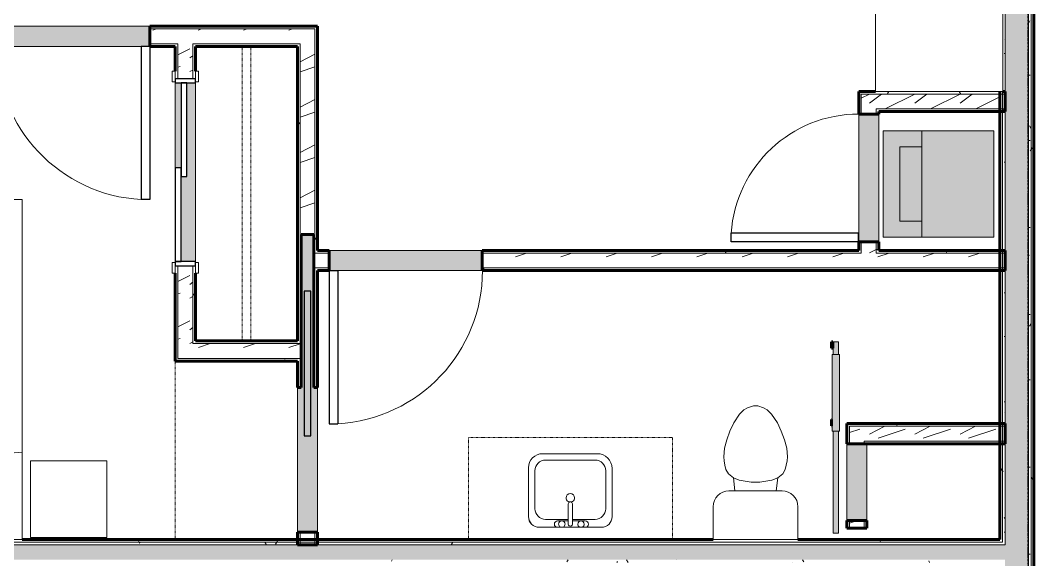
# Model space of a CAD drawing. Header units: inches. Extents: x -4169 to -1846, y 9706 to 12377.
# Drawn here: x -3718.4 to -3479.9, y 11124.4 to 11251.4 of the extents above; entities that cross this region are included whole.
import ezdxf

# ---------------------------------------------------------------- set-up
doc = ezdxf.new("R2010")
doc.units = ezdxf.units.IN
doc.header["$MEASUREMENT"] = 0
doc.linetypes.add('Dash', pattern=[0.25, 0.125, -0.125])
doc.linetypes.add('Grid Line 1_2_', pattern=[0.875, 0.5, -0.125, 0.125, -0.125])
for name, color, linetype, lineweight in [('0-1', 7, 'Continuous', 5), ('0-2', 7, 'Continuous', 18), ('A-DOOR-1', 250, 'Continuous', 9), ('A-DOOR-2', 90, 'Continuous', 30), ('A-DOOR-3', 135, 'Continuous', 18), ('A-DOOR-4', 7, 'Continuous', 18), ('A-DOOR-5', 50, 'Continuous', 60), ('A-DOOR-FRAM-1', 90, 'Continuous', 30), ('A-WALL', 113, 'Continuous', 18), ('A-WALL-1', 8, 'Continuous', 5), ('A-WALL-3', 50, 'Continuous', 60), ('A-WALL-4', 7, 'Continuous', 18), ('A-WALL-PATT-1', 250, 'Continuous', 9), ('A-WALL-PATT-2', 253, 'Continuous', 9), ('A-WALL-PATT-4', 111, 'Continuous', 9), ('I-FURN-1', 250, 'Continuous', 9), ('I-FURN-HDLN-1', 250, 'Dash', 9), ('I-WALL-3', 2, 'Continuous', 60), ('P-SANR-FIXT-2', 250, 'Continuous', 9), ('P-SANR-FIXT-3', 55, 'Continuous', 9), ('Q-CASE-HDLN-1', 250, 'Dash', 9), ('Q-SPCQ-1', 250, 'Continuous', 9), ('S-GRID-1', 1, 'Grid Line 1_2_', 9)]:
    doc.layers.add(name, color=color, linetype=linetype, lineweight=lineweight)
pattern_1 = [(0, (0, 0), (20.48, 5.12), [0.845, -14.515, 0.845, -14.515, -81.92]), (0, (0, 0), (20.48, 5.12), [-30.72, 0.845, -29.875, 0.845, -14.515, -35.84]), (0, (0, 0), (20.48, 5.12), [-76.8, 0.845, -9.395, 0.845, -24.755]), (120, (7.68, 2.56), (-14.67405, 15.1762003), [0.845, -14.515, 0.845, -14.515, -81.92]), (120, (7.68, 2.56), (-14.67405, 15.1762003), [-30.72, 0.845, -29.875, 0.845, -14.515, -35.84]), (120, (7.68, 2.56), (-14.67405, 15.1762003), [-76.8, 0.845, -9.395, 0.845, -24.755]), (240, (10.24, 12.8), (-5.80595, -20.2962003), [0.845, -14.515, 0.845, -14.515, -81.92]), (240, (10.24, 12.8), (-5.80595, -20.2962003), [-30.72, 0.845, -29.875, 0.845, -14.515, -35.84]), (240, (10.24, 12.8), (-5.80595, -20.2962003), [-76.8, 0.845, -9.395, 0.845, -24.755])]
pattern_2 = [(216.87, (4.265, 10.662), (31.9871619, 21.32545714), [5.331, -47.981]), (206.565, (10.662, 7.464), (-10.662476, -10.6620098), [11.921, -11.921]), (198.435, (10.662, 2.132), (-21.32449365, -10.6625869), [6.744, -26.974])]
pattern_3 = [(161.57, (0.32, 0.32), (-2.560496185, -0.000537386), [0, -18.214, 2.022, 0]), (18.43, (-0.32, 0.32), (-2.560496185, 0.000537386), [0, -18.214, 2.022, 0]), (108.43, (0.32, 0.32), (1.27922091, -6.400876726), [6.07, -14.166]), (71.57, (-0.32, 0.32), (1.27922091, 6.400876726), [6.07, -14.166])]

# ---------------------------------------------------------------- blocks, each defined once
blk = doc.blocks.new('Single-Flush - 36_ x 84_-1372824-ENLARGED RCP - 2ND FLOOR PLAN')
at = {"layer": 'A-DOOR-1'}
blk.add_arc((18, -2.37), 36.07, 180, 266.8211, dxfattribs=at)
at = {"layer": 'A-DOOR-2'}
for p, q in [((16, -2.37), (16, -38.39)), ((18, -2.37), (16, -2.37)), ((18, -2.37), (18, -38.39)), ((18, -38.39), (16, -38.39))]:
    blk.add_line(p, q, dxfattribs=at)
blk = doc.blocks.new('Single-Flush - 36_ x 84_-1372839-ENLARGED RCP - 2ND FLOOR PLAN')
at = {"layer": 'A-DOOR-1'}
blk.add_arc((18, 2.37), 36.07, 93.1789, 180, dxfattribs=at)
at = {"layer": 'A-DOOR-2'}
for p, q in [((16, 2.37), (16, 38.39)), ((18, 38.39), (16, 38.39)), ((18, 2.37), (18, 38.39)), ((18, 2.37), (16, 2.37))]:
    blk.add_line(p, q, dxfattribs=at)
blk = doc.blocks.new('FOLDING_SLIDING CLOSET - 42_ x 80_-1372832-ENLARGED RCP - 2ND FLOOR PLAN')
at = {"layer": 'A-DOOR-1'}
for p, q in [((-21.25, 3), (-23.75, 3)), ((-23.75, 3), (-23.75, 2.25)), ((-21.25, 2.25), (-21.25, 3)), ((23.75, 3), (21.25, 3)), ((21.25, 3), (21.25, 2.25)), ((23.75, 2.25), (23.75, 3)), ((-23.75, 2.25), (-21.25, 2.25)), ((21.25, 2.25), (23.75, 2.25)), ((-21.25, -2.5), (-23.75, -2.5)), ((-23.75, -2.5), (-23.75, -3.25)), ((-23.75, -3.25), (-21.25, -3.25)), ((-21.25, -3.25), (-21.25, -2.5)), ((23.75, -2.5), (21.25, -2.5)), ((21.25, -2.5), (21.25, -3.25)), ((21.25, -3.25), (23.75, -3.25)), ((23.75, -3.25), (23.75, -2.5))]:
    blk.add_line(p, q, dxfattribs=at)
at = {"layer": 'A-DOOR-2'}
for p, q in [((1, 2.25), (-21, 2.25)), ((-21, 2.25), (-21, 0.88)), ((-21, 0.88), (1, 0.88)), ((21, 0.88), (-1, 0.88)), ((-1, 0.88), (-1, -0.5)), ((1, 0.88), (1, 2.25)), ((21, -0.5), (21, 0.88)), ((-1, -0.5), (21, -0.5))]:
    blk.add_line(p, q, dxfattribs=at)
at = {"layer": 'A-DOOR-FRAM-1'}
for p, q in [((-21, 2.25), (-22, 2.25)), ((-22, 2.25), (-22, -2.5)), ((-21, -2.5), (-21, 2.25)), ((21, 2.25), (21, -2.5)), ((22, 2.25), (21, 2.25)), ((22, -2.5), (22, 2.25)), ((-22, -2.5), (-21, -2.5)), ((21, -2.5), (22, -2.5))]:
    blk.add_line(p, q, dxfattribs=at)
blk = doc.blocks.new('Bed-Standard - King 78_ x 80_-1242963-ENLARGED RCP - 2ND FLOOR PLAN')
at = {"layer": 'I-FURN-1'}
for p, q in [((49.69, 38.2), (-28.31, 38.2)), ((-28.31, 38.2), (-28.31, -41.8)), ((49.69, -41.8), (49.69, 38.2)), ((-25.31, 36.2), (-25.31, 24.2)), ((-25.31, 36.2), (46.69, 36.2)), ((46.69, 36.2), (46.69, 24.2)), ((49.69, 24.2), (-28.31, 17.63)), ((-25.31, 24.2), (46.69, 24.2)), ((-28.31, -41.8), (49.69, -41.8))]:
    blk.add_line(p, q, dxfattribs=at)
at = {"layer": 'I-FURN-HDLN-1'}
for p, q in [((-64.31, 38.2), (-64.31, -77.8)), ((73.69, -77.8), (73.69, 38.2)), ((-64.31, -77.8), (73.69, -77.8))]:
    blk.add_line(p, q, dxfattribs=at)
blk = doc.blocks.new('Table-Night Stand - 18_ x 18_ x 24_-1352623-ENLARGED RCP - 2ND FLOOR PLAN')
at = {"layer": 'I-FURN-1'}
for p, q in [((18.15, 18), (0.15, 18)), ((0.15, 18), (0.15, 0)), ((18.15, 0), (18.15, 18)), ((0.15, 0), (18.15, 0))]:
    blk.add_line(p, q, dxfattribs=at)
blk = doc.blocks.new('Stacked Washer and Dryer - 26_x25_ - Private-1372850-ENLARGED RCP - 2ND FLOOR PLAN')
at = {"layer": 'P-SANR-FIXT-3'}
blk.add_hatch(color=256, dxfattribs=at).paths.add_polyline_path([(26, 12.5), (0, 12.5), (0, -12.5), (26, -12.5), (26, 2.42)], flags=0)
at = {"layer": 'P-SANR-FIXT-2'}
for p, q in [((26, 12.5), (0, 12.5)), ((0, -12.5), (0, 12.5)), ((16.91, -12.5), (16.91, 12.5)), ((26, 12.5), (26, -12.5)), ((22.09, 8.75), (16.91, 8.75)), ((22.09, -8.75), (22.09, 8.75)), ((16.91, -8.75), (22.09, -8.75)), ((0, -12.5), (26, -12.5))]:
    blk.add_line(p, q, dxfattribs=at)
blk = doc.blocks.new('OD_CW_Closet - OD_CW_Closet-1912361-ENLARGED RCP - 2ND FLOOR PLAN')
at = {"layer": 'Q-CASE-HDLN-1'}
for p, q in [((0.74, 13), (69.99, 13)), ((0.74, 11), (69.99, 11)), ((9.32, 0), (51.32, 0))]:
    blk.add_line(p, q, dxfattribs=at)
blk = doc.blocks.new('Pocket_Door_2385 - 34_ x 80_-1722045-ENLARGED RCP - 2ND FLOOR PLAN')
at = {"layer": 'A-DOOR-2'}
for p, q in [((-39.67, 0.75), (-39.67, -0.75)), ((-5.67, 0.75), (-39.67, 0.75)), ((-5.67, -0.75), (-5.67, 0.75)), ((-39.67, -0.75), (-5.67, -0.75))]:
    blk.add_line(p, q, dxfattribs=at)
blk = doc.blocks.new('Single-Flush - 30_ x 80_ - MAGIC PAK DOOR-1421383-ENLARGED RCP - 2ND FLOOR PLAN')
at = {"layer": 'A-DOOR-1'}
blk.add_arc((15, -2.375), 30.067, 180, 266.18593, dxfattribs=at)
at = {"layer": 'A-DOOR-2'}
for p, q in [((13, -2.375), (13, -32.375)), ((15, -2.375), (13, -2.375)), ((15, -2.375), (15, -32.375)), ((15, -32.375), (13, -32.375))]:
    blk.add_line(p, q, dxfattribs=at)
blk = doc.blocks.new('M_Sink Vanity-Square - 500 x 440mm-1352614-ENLARGED RCP - 2ND FLOOR PLAN')
at = {"layer": 'P-SANR-FIXT-2'}
for p, q in [((7.96, 7.09), (-6.72, 7.09)), ((7.96, 7.09), (-6.72, 7.09)), ((0.12, 5.22), (-5.22, 5.22)), ((3.62, 7.09), (-2.88, 7.09)), ((-2.88, 5.59), (0.12, 5.59)), ((0.12, 6.33), (0.12, 1.59)), ((1.12, 6.33), (1.12, 1.59)), ((1.12, 5.59), (3.62, 5.59)), ((6.46, 5.22), (1.12, 5.22)), ((-9.22, 4.59), (-9.22, -6.73)), ((-9.22, 4.59), (-9.22, -6.73)), ((-7.72, 2.72), (-7.72, -6.23)), ((8.96, -6.23), (8.96, 2.72)), ((10.46, -6.91), (10.46, 4.59)), ((10.46, -6.91), (10.46, 4.59)), ((-5.22, -8.73), (6.46, -8.73)), ((-5.72, -10.23), (7.14, -10.23)), ((-5.72, -10.23), (7.14, -10.23))]:
    blk.add_line(p, q, dxfattribs=at)
for centre, radius, start, end in [((-6.72, 4.59), 2.5, 90, 180), ((-6.72, 4.59), 2.5, 90, 180), ((-5.22, 2.72), 2.5, 90, 180), ((-2.88, 6.34), 0.75, 90, 270), ((-1.88, 6.34), 0.75, 360, 180), ((-1.88, 6.34), 0.75, 180, 0), ((0.62, 6.33), 0.5, 360, 180), ((2.62, 6.34), 0.75, 360, 180), ((2.62, 6.34), 0.75, 180, 360), ((3.62, 6.34), 0.75, 270, 90), ((6.46, 2.72), 2.5, 0, 90), ((7.96, 4.59), 2.5, 0, 90), ((7.96, 4.59), 2.5, 360, 90), ((0.62, 0.13), 1, 360, 180), ((0.62, 0.13), 1, 180, 0), ((0.62, 1.59), 0.5, 180, 0), ((-5.72, -6.73), 3.5, 180, 270), ((-5.72, -6.73), 3.5, 180, 270), ((-5.22, -6.23), 2.5, 180, 270), ((6.46, -6.23), 2.5, 270, 0), ((7.14, -6.91), 3.32, 270, 360), ((7.14, -6.91), 3.32, 270, 0)]:
    blk.add_arc(centre, radius, start, end, dxfattribs=at)
blk = doc.blocks.new('Toilet-Domestic-3D - Toilet-Domestic-3D-1372870-ENLARGED RCP - 2ND FLOOR PLAN')
at = {"layer": 'P-SANR-FIXT-2'}
for p, q in [((-1.87, 11.5), (-0.5, 12)), ((-0.5, 12), (0.5, 12)), ((0.5, 12), (1.87, 11.5)), ((-5.13, 8), (-3.74, 10)), ((-3.74, 10), (-2.74, 11)), ((-2.74, 11), (-1.87, 11.5)), ((1.87, 11.5), (2.74, 11)), ((2.74, 11), (3.74, 10)), ((3.74, 10), (5.13, 8)), ((-6.06, 6), (-5.13, 8)), ((5.13, 8), (6.06, 6)), ((-6.79, 4), (-6.06, 6)), ((6.06, 6), (6.79, 4)), ((-7.33, 1.99), (-6.79, 4)), ((6.79, 4), (7.33, 1.99)), ((-7.5, 0), (-7.33, 1.99)), ((7.33, 1.99), (7.5, 0)), ((-7.41, -1), (-7.5, 0)), ((-7.24, -2), (-7.41, -1)), ((-6.97, -3), (-7.24, -2)), ((7.24, -2), (6.97, -3)), ((7.41, -1), (7.24, -2)), ((7.5, 0), (7.41, -1)), ((-6.4, -4), (-6.97, -3)), ((-5.21, -5), (-6.4, -4)), ((6.4, -4), (5.21, -5)), ((6.97, -3), (6.4, -4)), ((-3.84, -5.5), (-5.21, -5)), ((-4.86, -8.02), (-5.21, -5)), ((-1, -6), (-3.84, -5.5)), ((1, -6), (-1, -6)), ((3.84, -5.5), (1, -6)), ((5.21, -5), (3.84, -5.5)), ((4.86, -8.02), (5.21, -5)), ((6.25, -8.02), (-6.25, -8.02)), ((-9.98, -11.75), (-9.98, -19.48)), ((9.98, -19.48), (9.98, -11.75)), ((-9.98, -19.48), (9.98, -19.48))]:
    blk.add_line(p, q, dxfattribs=at)
for centre, start, end in [((-6.25, -11.75), 90, 180), ((6.25, -11.75), 0, 90)]:
    blk.add_arc(centre, 3.73, start, end, dxfattribs=at)
blk = doc.blocks.new('OD_CW_Countertop - OD_CW_Countertop-V5-ENLARGED RCP - 2ND FLOOR PLAN')
at = {"layer": 'Q-CASE-HDLN-1'}
for p, q in [((0.74, -24), (0.74, 0)), ((0.74, 0), (48.74, 0)), ((48.74, 0), (48.74, -24))]:
    blk.add_line(p, q, dxfattribs=at)
blk = doc.blocks.new('Interior_barn_door_18732 - Interior_barn_door_18732 18_-2491359-ENLARGED RCP - 2ND FLOOR PLAN')
at = {"layer": 'A-DOOR-3'}
h = blk.add_hatch(color=256, dxfattribs=at)
h.paths.add_polyline_path([(12, -4.32), (-12, -4.34), (-12, -4.95), (12, -4.95), (12, -4.34)], flags=0)
h.paths.add_polyline_path([(-33, -4.32), (-33, -4.95), (-30, -4.95), (-30, -4.32)], flags=0)
for points in [[(-30, -4.07), (-30, -5.82), (-12, -5.82), (-12, -4.07), (-28.85, -4.07)], [(-33, -5.67), (-33, -6), (-31.5, -6), (-31.5, -5.67)], [(-14.73, -5.82), (-14.73, -6), (-13.23, -6), (-13.23, -5.82)]]:
    blk.add_hatch(color=256, dxfattribs=at).paths.add_polyline_path(points, flags=0)
h = blk.add_hatch(color=256, dxfattribs=at)
h.paths.add_polyline_path([(7.02, -4.95), (-12, -4.95), (-12, -5.57), (12, -5.55), (12, -4.95), (9, -4.95)], flags=0)
h.paths.add_polyline_path([(-33, -4.95), (-33, -5.57), (-30, -5.55), (-30, -4.95)], flags=0)
at = {"layer": 'A-DOOR-4'}
for p, q in [((-33, -4.32), (-30, -4.32)), ((-33, -4.32), (-33, -4.95)), ((-30, -5.82), (-30, -4.07)), ((-30, -4.07), (-12, -4.07)), ((-12, -4.07), (-12, -5.82)), ((-12, -4.32), (12, -4.32)), ((12, -4.95), (12, -4.32)), ((-33, -4.95), (-33, -5.57)), ((-30, -5.57), (-33, -5.57)), ((-12, -5.82), (-30, -5.82)), ((12, -5.57), (-12, -5.57)), ((12, -5.57), (12, -4.95))]:
    blk.add_line(p, q, dxfattribs=at)
at = {"layer": 'A-DOOR-5'}
for p, q in [((-33, -6), (-33, -5.67)), ((-33, -5.67), (-31.5, -5.67)), ((-31.5, -6), (-33, -6)), ((-31.5, -5.67), (-31.5, -6)), ((-14.73, -6), (-14.73, -5.82)), ((-13.23, -6), (-14.73, -6)), ((-13.23, -5.82), (-13.23, -6))]:
    blk.add_line(p, q, dxfattribs=at)
blk = doc.blocks.new('Refrigerator_-_Side-by-Side_6047 - 36_ X 30_-345559-ENLARGED RCP - 2ND FLOOR PLAN')
at = {"layer": 'Q-SPCQ-1'}
for p, q in [((17.87, 14.42), (-17.88, 14.42)), ((-17.88, 14.42), (-17.88, -15.58)), ((17.87, -15.58), (17.87, 14.42)), ((-17.88, -15.58), (17.87, -15.58))]:
    blk.add_line(p, q, dxfattribs=at)
blk = doc.blocks.new('CTR - 1st Phase - Unit Layouts_rvt-1-ENLARGED RCP - 2ND FLOOR PLAN')
at = {"layer": 'A-WALL-1'}
for points in [[(-3689.52, 11245.19), (-3687.96, 11245.19), (-3687.96, 11249.94), (-3723.96, 11249.94), (-3723.96, 11245.19), (-3692.83, 11245.19)], [(-3516.37, 11199.23), (-3516.37, 11229.23), (-3521.12, 11229.23), (-3521.12, 11199.23), (-3517, 11199.23)], [(-3648.46, 11130.94), (-3648.46, 11164.94), (-3649.34, 11164.94), (-3649.34, 11200.94), (-3652.34, 11200.94), (-3652.34, 11164.94), (-3653.21, 11164.94), (-3653.21, 11130.94), (-3649.09, 11130.94)], [(-3643.42, 11192.45), (-3609.72, 11192.45), (-3609.72, 11197.2), (-3645.72, 11197.2), (-3645.72, 11192.45)], [(-3519.8, 11133.7), (-3519.17, 11133.7), (-3519.17, 11151.7), (-3523.92, 11151.7), (-3523.92, 11133.7), (-3520.28, 11133.7)]]:
    blk.add_hatch(color=256, dxfattribs=at).paths.add_polyline_path(points, flags=0)
h = blk.add_hatch(color=256, dxfattribs=at)
h.paths.add_polyline_path([(-3680.59, 11194.61), (-3677.21, 11194.61), (-3677.21, 11236.61), (-3679.21, 11236.61), (-3679.21, 11214.61), (-3680.59, 11214.61), (-3680.59, 11201.53)], flags=0)
h.paths.add_polyline_path([(-3681.96, 11216.61), (-3680.59, 11216.61), (-3680.59, 11236.61), (-3681.96, 11236.61), (-3681.96, 11232.98)], flags=0)
at = {"layer": 'A-WALL-PATT-1'}
h = blk.add_hatch(dxfattribs=at)
h.set_pattern_fill('FP_1', color=256, style=0, pattern_type=2)
h.set_pattern_definition(pattern_1)
h.paths.add_polyline_path([(-3767.67, 11249.31), (-3723.96, 11249.31), (-3723.96, 11249.94), (-3852.47, 11249.94), (-3852.47, 11249.31), (-3801.84, 11249.31)], flags=0)
h.paths.add_polyline_path([(-3687.96, 11249.31), (-3648.46, 11249.31), (-3648.46, 11249.94), (-3687.96, 11249.94)], flags=0)
h = blk.add_hatch(dxfattribs=at)
h.set_pattern_fill('FP_1', color=256, style=0, pattern_type=2)
h.set_pattern_definition(pattern_1)
h.paths.add_polyline_path([(-3649.09, 11129.19), (-3648.46, 11129.19), (-3648.46, 11130.94), (-3649.09, 11130.94)], flags=0)
h.paths.add_polyline_path([(-3648.46, 11164.94), (-3648.46, 11193.08), (-3649.09, 11193.08), (-3649.09, 11164.94)], flags=0)
h.paths.add_polyline_path([(-3648.46, 11196.58), (-3648.46, 11249.31), (-3649.09, 11249.31), (-3649.09, 11196.58)], flags=0)
h = blk.add_hatch(dxfattribs=at)
h.set_pattern_fill('FP_1', color=256, style=0, pattern_type=2)
h.set_pattern_definition(pattern_1)
h.paths.add_polyline_path([(-3834.46, 11245.19), (-3723.96, 11245.19), (-3723.96, 11245.81), (-3852.47, 11245.81), (-3852.47, 11245.19), (-3835.61, 11245.19)], flags=0)
h.paths.add_polyline_path([(-3687.96, 11245.19), (-3681.34, 11245.19), (-3681.34, 11245.81), (-3687.96, 11245.81)], flags=0)
h.paths.add_polyline_path([(-3677.84, 11245.19), (-3652.59, 11245.19), (-3652.59, 11245.81), (-3677.84, 11245.81)], flags=0)
h = blk.add_hatch(dxfattribs=at)
h.set_pattern_fill('FP_1', color=256, style=0, pattern_type=2)
h.set_pattern_definition(pattern_1)
h.paths.add_polyline_path([(-3677.84, 11175.31), (-3677.21, 11175.31), (-3677.21, 11193.61), (-3677.84, 11193.61), (-3677.84, 11175.94)], flags=0)
h.paths.add_polyline_path([(-3677.21, 11237.61), (-3677.21, 11245.19), (-3677.84, 11245.19), (-3677.84, 11237.61)], flags=0)
h = blk.add_hatch(dxfattribs=at)
h.set_pattern_fill('FP_1', color=256, style=0, pattern_type=2)
h.set_pattern_definition(pattern_1)
h.paths.add_polyline_path([(-3652.95, 11129.19), (-3652.59, 11129.19), (-3652.59, 11130.94), (-3653.21, 11130.94), (-3653.21, 11129.19)], flags=0)
h.paths.add_polyline_path([(-3653.21, 11164.94), (-3652.59, 11164.94), (-3652.59, 11171.81), (-3653.21, 11171.81), (-3653.21, 11166.14)], flags=0)
h.paths.add_polyline_path([(-3652.59, 11175.31), (-3652.59, 11245.19), (-3653.21, 11245.19), (-3653.21, 11175.31)], flags=0)
h = blk.add_hatch(dxfattribs=at)
h.set_pattern_fill('FP_1', color=256, style=0, pattern_type=2)
h.set_pattern_definition(pattern_1)
h.paths.add_polyline_path([(-3495.82, 11233.98), (-3487.92, 11233.98), (-3487.92, 11234.61), (-3520.5, 11234.61), (-3520.5, 11233.98), (-3497.95, 11233.98)], flags=0)
h = blk.add_hatch(dxfattribs=at)
h.set_pattern_fill('FP_1', color=256, style=0, pattern_type=2)
h.set_pattern_definition(pattern_1)
h.paths.add_polyline_path([(-3517, 11197.2), (-3516.37, 11197.2), (-3516.37, 11199.23), (-3517, 11199.23)], flags=0)
h.paths.add_polyline_path([(-3516.37, 11229.23), (-3516.37, 11230.48), (-3517, 11230.48), (-3517, 11229.23)], flags=0)
h = blk.add_hatch(dxfattribs=at)
h.set_pattern_fill('FP_1', color=256, style=0, pattern_type=2)
h.set_pattern_definition(pattern_1)
h.paths.add_polyline_path([(-3495.82, 11229.86), (-3487.92, 11229.86), (-3487.92, 11230.48), (-3516.37, 11230.48), (-3516.37, 11229.86), (-3497.95, 11229.86)], flags=0)
h = blk.add_hatch(dxfattribs=at)
h.set_pattern_fill('FP_1', color=256, style=0, pattern_type=2)
h.set_pattern_definition(pattern_1)
h.paths.add_polyline_path([(-3648.46, 11196.58), (-3645.72, 11196.58), (-3645.72, 11197.2), (-3648.46, 11197.2)], flags=0)
h.paths.add_polyline_path([(-3491.7, 11196.58), (-3487.92, 11196.6), (-3487.92, 11197.2), (-3517, 11197.2), (-3517, 11196.58), (-3495.82, 11196.58)], flags=0)
h.paths.add_polyline_path([(-3609.72, 11196.58), (-3520.5, 11196.58), (-3520.5, 11197.2), (-3609.72, 11197.2)], flags=0)
h = blk.add_hatch(dxfattribs=at)
h.set_pattern_fill('FP_1', color=256, style=0, pattern_type=2)
h.set_pattern_definition(pattern_1)
h.paths.add_polyline_path([(-3497.95, 11192.45), (-3487.92, 11192.46), (-3487.92, 11193.08), (-3609.72, 11193.08), (-3609.72, 11192.45), (-3499.17, 11192.45)], flags=0)
h.paths.add_polyline_path([(-3645.72, 11192.45), (-3645.72, 11193.08), (-3648.46, 11193.08), (-3648.46, 11192.45), (-3645.92, 11192.45)], flags=0)
h = blk.add_hatch(dxfattribs=at)
h.set_pattern_fill('FP_1', color=256, style=0, pattern_type=2)
h.set_pattern_definition(pattern_1)
h.paths.add_polyline_path([(-3677.84, 11171.19), (-3653.21, 11171.19), (-3653.21, 11171.81), (-3681.34, 11171.81), (-3681.32, 11171.19)], flags=0)
h = blk.add_hatch(dxfattribs=at)
h.set_pattern_fill('FP_1', color=256, style=0, pattern_type=2)
h.set_pattern_definition(pattern_1)
h.paths.add_polyline_path([(-3523.92, 11155.83), (-3487.92, 11155.83), (-3487.92, 11156.45), (-3523.92, 11156.45)], flags=0)
at = {"layer": 'A-WALL-PATT-2'}
h = blk.add_hatch(dxfattribs=at)
h.set_pattern_fill('FP_2', color=256, style=0, pattern_type=2)
h.set_pattern_definition(pattern_2)
h.paths.add_polyline_path([(-3723.96, 11245.81), (-3723.96, 11249.31), (-3852.47, 11249.31), (-3852.47, 11245.81), (-3765.93, 11245.81)], flags=0)
h.paths.add_polyline_path([(-3681.34, 11245.81), (-3649.09, 11245.81), (-3649.09, 11249.31), (-3687.96, 11249.31), (-3687.96, 11245.81)], flags=0)
h = blk.add_hatch(dxfattribs=at)
h.set_pattern_fill('FP_2', color=256, style=0, pattern_type=2)
h.set_pattern_definition(pattern_2)
h.paths.add_polyline_path([(-3681.34, 11171.81), (-3677.84, 11171.81), (-3677.84, 11193.61), (-3681.34, 11193.61), (-3681.34, 11175.31)], flags=0)
h.paths.add_polyline_path([(-3681.34, 11237.61), (-3677.84, 11237.61), (-3677.84, 11245.81), (-3681.34, 11245.81), (-3681.34, 11245.19)], flags=0)
h = blk.add_hatch(dxfattribs=at)
h.set_pattern_fill('FP_2', color=256, style=0, pattern_type=2)
h.set_pattern_definition(pattern_2)
h.paths.add_polyline_path([(-3652.59, 11129.19), (-3649.09, 11129.19), (-3649.09, 11130.94), (-3652.59, 11130.94)], flags=0)
h.paths.add_polyline_path([(-3649.34, 11164.94), (-3649.09, 11164.94), (-3649.09, 11245.81), (-3652.59, 11245.81), (-3652.59, 11164.94), (-3652.34, 11164.94), (-3652.34, 11200.94), (-3649.34, 11200.94), (-3649.34, 11192.45)], flags=0)
h = blk.add_hatch(dxfattribs=at)
h.set_pattern_fill('FP_2', color=256, style=0, pattern_type=2)
h.set_pattern_definition(pattern_2)
h.paths.add_polyline_path([(-3517, 11196.58), (-3517, 11199.23), (-3520.5, 11199.23), (-3520.5, 11196.58)], flags=0)
h.paths.add_polyline_path([(-3517, 11229.23), (-3517, 11233.98), (-3520.5, 11233.98), (-3520.5, 11229.23)], flags=0)
h = blk.add_hatch(dxfattribs=at)
h.set_pattern_fill('FP_2', color=256, style=0, pattern_type=2)
h.set_pattern_definition(pattern_2)
h.paths.add_polyline_path([(-3516.37, 11230.48), (-3487.92, 11230.48), (-3487.92, 11233.98), (-3517, 11233.97), (-3517, 11230.48)], flags=0)
h = blk.add_hatch(dxfattribs=at)
h.set_pattern_fill('FP_2', color=256, style=0, pattern_type=2)
h.set_pattern_definition(pattern_2)
h.paths.add_polyline_path([(-3599.25, 11193.08), (-3486.67, 11193.08), (-3487.92, 11193.22), (-3487.92, 11196.58), (-3609.72, 11196.58), (-3609.72, 11193.08)], flags=0)
h.paths.add_polyline_path([(-3645.72, 11193.08), (-3645.72, 11196.58), (-3649.09, 11196.58), (-3649.09, 11193.08), (-3646.48, 11193.08)], flags=0)
h = blk.add_hatch(dxfattribs=at)
h.set_pattern_fill('FP_2', color=256, style=0, pattern_type=2)
h.set_pattern_definition(pattern_2)
h.paths.add_polyline_path([(-3657.6, 11171.81), (-3652.59, 11171.81), (-3652.59, 11175.31), (-3677.84, 11175.31), (-3677.84, 11171.81), (-3666.78, 11171.81)], flags=0)
h = blk.add_hatch(dxfattribs=at)
h.set_pattern_fill('FP_2', color=256, style=0, pattern_type=2)
h.set_pattern_definition(pattern_2)
h.paths.add_polyline_path([(-3493.66, 11152.33), (-3487.92, 11152.33), (-3487.92, 11155.83), (-3523.3, 11155.83), (-3523.3, 11152.33), (-3497.95, 11152.33)], flags=0)
h = blk.add_hatch(dxfattribs=at)
h.set_pattern_fill('FP_2', color=256, style=0, pattern_type=2)
h.set_pattern_definition(pattern_2)
h.paths.add_polyline_path([(-3523.3, 11131.89), (-3519.8, 11131.89), (-3519.8, 11133.7), (-3523.3, 11133.7)], flags=0)
h.paths.add_polyline_path([(-3523.19, 11151.7), (-3519.8, 11151.7), (-3519.8, 11152.33), (-3523.3, 11152.33), (-3523.3, 11151.7)], flags=0)
at = {"layer": 'A-WALL-3'}
for p, q in [((-3687.96, 11245.19), (-3687.96, 11249.94)), ((-3687.96, 11249.94), (-3648.46, 11249.94)), ((-3648.46, 11249.94), (-3648.46, 11249.31)), ((-3648.46, 11249.31), (-3648.46, 11245.19)), ((-3681.96, 11245.19), (-3687.96, 11245.19)), ((-3681.96, 11239.36), (-3681.96, 11245.19)), ((-3653.21, 11245.19), (-3677.21, 11245.19)), ((-3677.21, 11245.19), (-3677.21, 11239.36)), ((-3653.21, 11175.94), (-3653.21, 11245.19)), ((-3648.46, 11245.19), (-3648.46, 11197.2)), ((-3521.12, 11229.23), (-3521.12, 11234.61)), ((-3521.12, 11234.61), (-3520.5, 11234.61)), ((-3520.5, 11234.61), (-3517.17, 11234.61)), ((-3487.17, 11234.61), (-3486.67, 11234.61)), ((-3486.67, 11234.61), (-3486.67, 11229.86)), ((-3516.37, 11229.23), (-3521.12, 11229.23)), ((-3516.37, 11229.86), (-3516.37, 11229.23)), ((-3486.67, 11229.86), (-3516.37, 11229.86)), ((-3649.34, 11200.94), (-3652.34, 11200.94)), ((-3652.34, 11200.94), (-3652.34, 11164.94)), ((-3649.34, 11164.94), (-3649.34, 11200.94)), ((-3521.12, 11197.2), (-3521.12, 11199.23)), ((-3521.12, 11199.23), (-3516.37, 11199.23)), ((-3516.37, 11199.23), (-3516.37, 11197.2)), ((-3648.46, 11197.2), (-3645.72, 11197.2)), ((-3645.72, 11197.2), (-3645.72, 11192.45)), ((-3609.72, 11192.45), (-3609.72, 11197.2)), ((-3609.72, 11197.2), (-3521.12, 11197.2)), ((-3516.37, 11197.2), (-3486.67, 11197.2)), ((-3486.67, 11197.2), (-3486.67, 11192.45)), ((-3681.96, 11171.19), (-3681.96, 11191.86)), ((-3677.21, 11191.86), (-3677.21, 11175.94)), ((-3645.72, 11192.45), (-3648.46, 11192.45)), ((-3648.46, 11192.45), (-3648.46, 11164.94)), ((-3486.67, 11192.45), (-3609.72, 11192.45)), ((-3677.21, 11175.94), (-3653.21, 11175.94)), ((-3681.34, 11171.19), (-3681.96, 11171.19)), ((-3677.21, 11171.19), (-3681.34, 11171.19)), ((-3653.21, 11171.19), (-3677.21, 11171.19)), ((-3653.21, 11164.94), (-3653.21, 11171.19)), ((-3652.34, 11164.94), (-3653.21, 11164.94)), ((-3648.46, 11164.94), (-3649.34, 11164.94)), ((-3523.92, 11156.45), (-3486.67, 11156.45)), ((-3523.92, 11151.7), (-3523.92, 11156.45)), ((-3486.67, 11156.45), (-3486.67, 11151.7)), ((-3486.67, 11151.7), (-3523.92, 11151.7)), ((-3523.92, 11131.89), (-3523.92, 11133.7)), ((-3523.92, 11133.7), (-3519.17, 11133.7)), ((-3519.17, 11133.7), (-3519.17, 11131.89)), ((-3519.17, 11131.89), (-3523.92, 11131.89)), ((-3653.21, 11127.94), (-3653.21, 11130.94)), ((-3653.21, 11130.94), (-3648.46, 11130.94)), ((-3648.46, 11130.94), (-3648.46, 11127.94)), ((-3648.46, 11127.94), (-3653.21, 11127.94))]:
    blk.add_line(p, q, dxfattribs=at)
at = {"layer": 'A-WALL-4'}
for p, q in [((-3687.96, 11249.94), (-3723.96, 11249.94)), ((-3687.96, 11249.31), (-3649.09, 11249.31)), ((-3649.09, 11245.81), (-3649.09, 11249.31)), ((-3687.96, 11245.81), (-3681.34, 11245.81)), ((-3681.34, 11245.19), (-3681.34, 11245.81)), ((-3677.84, 11245.81), (-3652.59, 11245.81)), ((-3677.84, 11245.19), (-3677.84, 11245.81)), ((-3652.59, 11245.19), (-3652.59, 11245.81)), ((-3649.09, 11245.19), (-3649.09, 11245.81)), ((-3723.96, 11245.19), (-3687.96, 11245.19)), ((-3681.34, 11245.19), (-3681.34, 11237.61)), ((-3677.84, 11245.19), (-3677.84, 11237.61)), ((-3652.59, 11175.31), (-3652.59, 11245.19)), ((-3649.09, 11196.58), (-3649.09, 11245.19)), ((-3681.96, 11236.61), (-3681.96, 11216.61)), ((-3677.21, 11194.61), (-3677.21, 11236.61)), ((-3520.5, 11229.23), (-3520.5, 11233.98)), ((-3517, 11233.98), (-3520.5, 11233.98)), ((-3516.37, 11233.98), (-3517, 11233.98)), ((-3516.37, 11233.98), (-3486.67, 11233.98)), ((-3521.12, 11229.23), (-3521.12, 11199.23)), ((-3517, 11229.23), (-3517, 11230.48)), ((-3516.37, 11230.48), (-3517, 11230.48)), ((-3516.37, 11230.48), (-3486.67, 11230.48)), ((-3516.37, 11199.23), (-3516.37, 11229.23)), ((-3520.5, 11197.2), (-3520.5, 11199.23)), ((-3517, 11197.2), (-3517, 11199.23)), ((-3648.46, 11196.58), (-3649.09, 11196.58)), ((-3648.46, 11196.58), (-3649.09, 11196.58)), ((-3648.46, 11196.58), (-3645.72, 11196.58)), ((-3609.72, 11197.2), (-3645.72, 11197.2)), ((-3609.72, 11196.58), (-3520.5, 11196.58)), ((-3520.5, 11196.58), (-3520.5, 11197.2)), ((-3517, 11196.58), (-3517, 11197.2)), ((-3517, 11196.58), (-3486.67, 11196.58)), ((-3681.34, 11193.61), (-3681.34, 11171.81)), ((-3677.84, 11193.61), (-3677.84, 11175.31)), ((-3648.46, 11193.08), (-3649.09, 11193.08)), ((-3649.09, 11164.94), (-3649.09, 11193.08)), ((-3649.09, 11193.08), (-3648.46, 11193.08)), ((-3648.46, 11193.08), (-3645.72, 11193.08)), ((-3645.72, 11192.45), (-3609.72, 11192.45)), ((-3609.72, 11193.08), (-3486.67, 11193.08)), ((-3677.84, 11175.31), (-3677.21, 11175.31)), ((-3677.21, 11175.31), (-3653.21, 11175.31)), ((-3652.59, 11175.31), (-3653.21, 11175.31)), ((-3681.34, 11171.81), (-3677.84, 11171.81)), ((-3677.84, 11171.81), (-3677.21, 11171.81)), ((-3677.21, 11171.81), (-3653.21, 11171.81)), ((-3652.59, 11171.81), (-3653.21, 11171.81)), ((-3652.59, 11164.94), (-3652.59, 11171.81)), ((-3653.21, 11164.94), (-3653.21, 11130.94)), ((-3648.46, 11130.94), (-3648.46, 11164.94)), ((-3486.67, 11155.83), (-3523.3, 11155.83)), ((-3523.3, 11155.83), (-3523.3, 11152.33)), ((-3523.92, 11151.7), (-3523.92, 11133.7)), ((-3523.3, 11152.33), (-3523.3, 11151.7)), ((-3486.67, 11152.33), (-3519.8, 11152.33)), ((-3519.8, 11152.33), (-3519.8, 11151.7)), ((-3519.17, 11133.7), (-3519.17, 11151.7)), ((-3523.3, 11131.89), (-3523.3, 11133.7)), ((-3519.8, 11131.89), (-3519.8, 11133.7)), ((-3652.59, 11127.94), (-3652.59, 11130.94)), ((-3649.09, 11127.94), (-3649.09, 11130.94))]:
    blk.add_line(p, q, dxfattribs=at)
at = {"layer": '0-2'}
for name, p, rotation in [('Refrigerator_-_Side-by-Side_6047 - 36_ X 30_-345559-ENLARGED RCP - 2ND FLOOR PLAN', (-3501.59, 11252.48), 270.0000000000252), ('Bed-Standard - King 78_ x 80_-1242963-ENLARGED RCP - 2ND FLOOR PLAN', (-3746.28, 11167.39), 180), ('OD_CW_Closet - OD_CW_Closet-1912361-ENLARGED RCP - 2ND FLOOR PLAN', (-3677.21, 11245.93), 270.0000000000016), ('FOLDING_SLIDING CLOSET - 42_ x 80_-1372832-ENLARGED RCP - 2ND FLOOR PLAN', (-3679.71, 11215.61), 90.00000000000375), ('Single-Flush - 30_ x 80_ - MAGIC PAK DOOR-1421383-ENLARGED RCP - 2ND FLOOR PLAN', (-3518.75, 11214.23), 270), ('Stacked Washer and Dryer - 26_x25_ - Private-1372850-ENLARGED RCP - 2ND FLOOR PLAN', (-3489.32, 11212.83), 180), ('Single-Flush - 36_ x 84_-1372839-ENLARGED RCP - 2ND FLOOR PLAN', (-3627.72, 11194.83), 180), ('Pocket_Door_2385 - 34_ x 80_-1722045-ENLARGED RCP - 2ND FLOOR PLAN', (-3650.84, 11147.94), 270), ('Interior_barn_door_18732 - Interior_barn_door_18732 18_-2491359-ENLARGED RCP - 2ND FLOOR PLAN', (-3521.55, 11142.7), 269.9999999999682), ('M_Sink Vanity-Square - 500 x 440mm-1352614-ENLARGED RCP - 2ND FLOOR PLAN', (-3588.36, 11139.16), 180), ('Table-Night Stand - 18_ x 18_ x 24_-1352623-ENLARGED RCP - 2ND FLOOR PLAN', (-3697.89, 11147.69), 180)]:
    blk.add_blockref(name, p, dxfattribs=dict(at, rotation=rotation))
for name, p in [('Single-Flush - 36_ x 84_-1372824-ENLARGED RCP - 2ND FLOOR PLAN', (-3705.96, 11247.56)), ('Toilet-Domestic-3D - Toilet-Domestic-3D-1372870-ENLARGED RCP - 2ND FLOOR PLAN', (-3545.39, 11148.67)), ('OD_CW_Countertop - OD_CW_Countertop-V5-ENLARGED RCP - 2ND FLOOR PLAN', (-3613.71, 11153.19))]:
    blk.add_blockref(name, p, dxfattribs=at)
blk = doc.blocks.new('CTR - 1st Phase - Shell_rvt-1-ENLARGED RCP - 2ND FLOOR PLAN')
at = {"layer": 'S-GRID-1'}
blk.add_line((-3481.32, 9836.18), (-3481.32, 12344.54), dxfattribs=at)

msp = doc.modelspace()

# ---------------------------------------------------------------- hatches: boundary and pattern name
at = {"layer": 'A-WALL-PATT-4'}
h = msp.add_hatch(dxfattribs=at)
h.set_pattern_fill('FP_1', color=256, style=0, pattern_type=2)
h.set_pattern_definition(pattern_1)
h.paths.add_polyline_path([(-3480.55, 11027.44), (-3480.55, 11368.74), (-3481.17, 11368.74), (-3481.17, 11027.44)], flags=0)
h = msp.add_hatch(dxfattribs=at)
h.set_pattern_fill('FP_1', color=256, style=0, pattern_type=2)
h.set_pattern_definition(pattern_1)
h.paths.add_polyline_path([(-3480.55, 11026.81), (-3479.92, 11026.81), (-3479.92, 11369.36), (-3480.55, 11369.36), (-3480.55, 11026.97)], flags=0)
h = msp.add_hatch(dxfattribs=at)
h.set_pattern_fill('FP_1', color=256, style=0, pattern_type=2)
h.set_pattern_definition(pattern_1)
h.paths.add_polyline_path([(-3487.29, 11033.56), (-3486.67, 11033.56), (-3486.67, 11124.44), (-3487.3, 11124.44), (-3487.3, 11033.56)], flags=0)
h.paths.add_polyline_path([(-3486.67, 11193.08), (-3486.67, 11362.61), (-3487.3, 11362.61), (-3487.3, 11270.36), (-3487.17, 11270.36), (-3487.17, 11234.61), (-3487.3, 11234.61), (-3487.3, 11193.14), (-3487.13, 11193.12)], flags=0)
h.paths.add_polyline_path([(-3486.67, 11127.94), (-3486.67, 11193.08), (-3487.3, 11193.08), (-3487.3, 11127.94)], flags=0)
h = msp.add_hatch(dxfattribs=at)
h.set_pattern_fill('FP_4', color=256, style=0, pattern_type=2)
h.set_pattern_definition(pattern_3)
h.paths.add_polyline_path([(-3481.17, 11032.94), (-3481.18, 11363.24), (-3486.67, 11363.24), (-3486.67, 11032.94)], flags=0)
h = msp.add_hatch(dxfattribs=at)
h.set_pattern_fill('FP_1', color=256, style=0, pattern_type=2)
h.set_pattern_definition(pattern_1)
h.paths.add_polyline_path([(-3487.3, 11034.19), (-3487.3, 11123.81), (-3487.92, 11123.81), (-3487.92, 11034.19)], flags=0)
h.paths.add_polyline_path([(-3487.92, 11128.56), (-3487.3, 11128.57), (-3487.3, 11193.08), (-3487.92, 11193.08), (-3487.92, 11129.19)], flags=0)
h.paths.add_polyline_path([(-3487.3, 11193.14), (-3487.3, 11234.61), (-3487.92, 11234.61), (-3487.92, 11193.2), (-3487.75, 11193.19)], flags=0)
h.paths.add_polyline_path([(-3487.92, 11270.36), (-3487.3, 11270.36), (-3487.3, 11361.99), (-3487.92, 11361.99), (-3487.92, 11282.16)], flags=0)
h = msp.add_hatch(dxfattribs=at)
h.set_pattern_fill('FP_1', color=256, style=0, pattern_type=2)
h.set_pattern_definition(pattern_1)
h.paths.add_polyline_path([(-3852.47, 11128.56), (-3487.92, 11128.56), (-3487.92, 11129.19), (-3852.47, 11129.19)], flags=0)
h = msp.add_hatch(dxfattribs=at)
h.set_pattern_fill('FP_1', color=256, style=0, pattern_type=2)
h.set_pattern_definition(pattern_1)
h.paths.add_polyline_path([(-3487.92, 11127.94), (-3487.3, 11127.94), (-3487.3, 11128.56), (-3852.47, 11128.56), (-3852.47, 11127.94), (-3494.74, 11127.94)], flags=0)
h = msp.add_hatch(dxfattribs=at)
h.set_pattern_fill('FP_4', color=256, style=0, pattern_type=2)
h.set_pattern_definition(pattern_3)
h.paths.add_polyline_path([(-3497.95, 11124.44), (-3486.67, 11124.44), (-3486.67, 11127.94), (-3852.47, 11127.94), (-3852.47, 11124.44), (-3499.17, 11124.44)], flags=0)
h = msp.add_hatch(dxfattribs=at)
h.set_pattern_fill('FP_1', color=256, style=0, pattern_type=2)
h.set_pattern_definition(pattern_1)
h.paths.add_polyline_path([(-3852.47, 11123.81), (-3487.3, 11123.81), (-3487.3, 11124.44), (-3852.47, 11124.44)], flags=0)

# ---------------------------------------------------------------- linework, layer by layer
at = {"layer": 'A-WALL'}
for p, q in [((-3481.17, 11368.74), (-3481.17, 11027.44)), ((-3480.55, 11369.36), (-3480.55, 11026.81)), ((-3486.67, 11363.24), (-3486.67, 11127.94)), ((-3487.3, 11234.61), (-3487.3, 11128.56)), ((-3852.47, 11128.56), (-3487.3, 11128.56)), ((-3852.47, 11127.94), (-3486.67, 11127.94))]:
    msp.add_line(p, q, dxfattribs=at)
at = {"layer": 'I-WALL-3'}
for p, q in [((-3479.92, 11369.99), (-3479.92, 11026.19)), ((-3487.92, 11129.19), (-3487.92, 11234.61)), ((-3717.96, 11129.19), (-3555.37, 11129.19)), ((-3535.42, 11129.19), (-3487.92, 11129.19))]:
    msp.add_line(p, q, dxfattribs=at)

# ---------------------------------------------------------------- block references
at = {"layer": '0-1'}
for name in ['CTR - 1st Phase - Shell_rvt-1-ENLARGED RCP - 2ND FLOOR PLAN', 'CTR - 1st Phase - Unit Layouts_rvt-1-ENLARGED RCP - 2ND FLOOR PLAN']:
    msp.add_blockref(name, (0, 0), dxfattribs=at)

doc.saveas('drawing.dxf')
